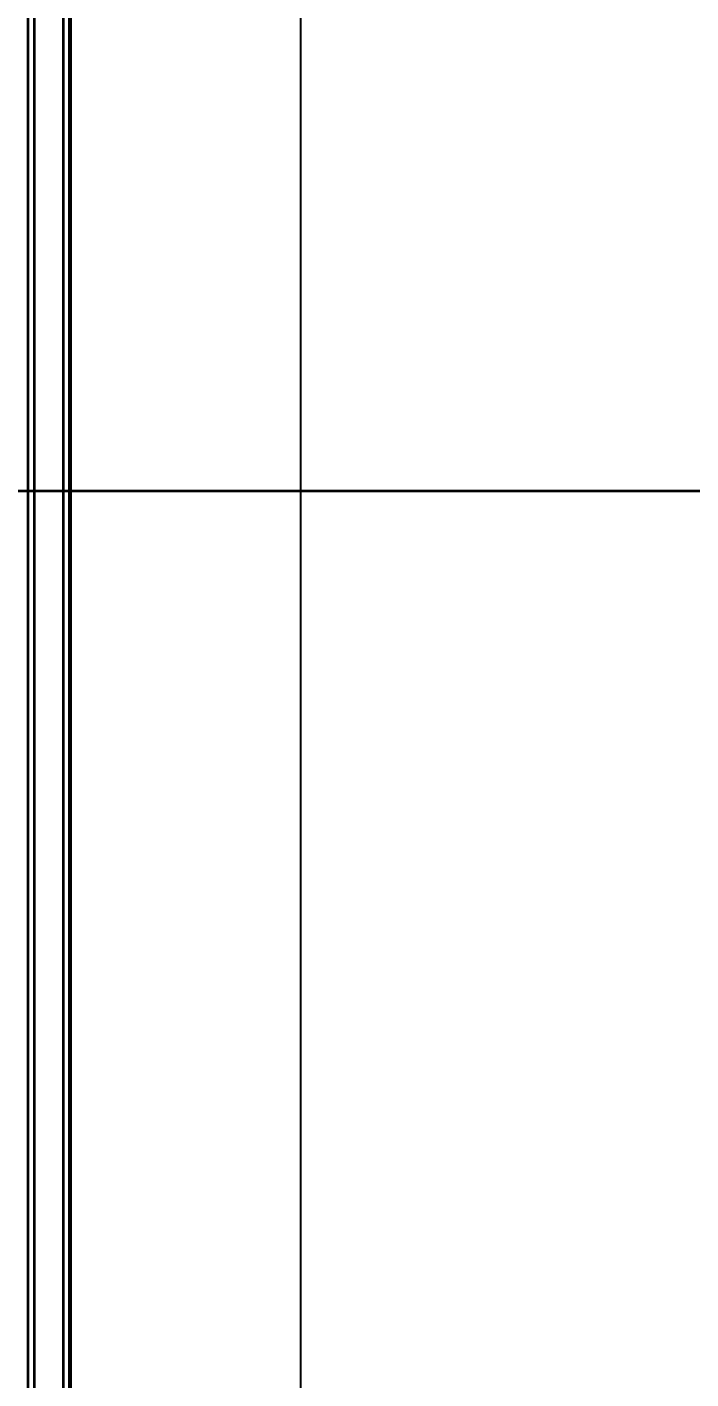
# Model space of a CAD drawing. Header units: millimetres. Extents: x 101 to 3000, y 150 to 4305.
# Drawn here: x 1008.5 to 1065.5, y 3046.8 to 3162.7 of the extents above; entities that cross this region are included whole.
import ezdxf

# ---------------------------------------------------------------- set-up
doc = ezdxf.new("R2010")
doc.units = ezdxf.units.MM
doc.header["$LTSCALE"] = 15
for name, color, linetype, lineweight in [('_Sichtbarkanten', 7, 'Continuous', 25), ('Bemaßung (ISO)', 7, 'Continuous', 25), ('Schnittlinie (ISO)', 7, 'Continuous', 35), ('Sichtbar schmal (ISO)', 7, 'Continuous', 35)]:
    doc.layers.add(name, color=color, linetype=linetype, lineweight=lineweight)
doc.styles.add('Notiztext (DIN)', font='verdana.ttf')
doc.dimstyles.new('Standard (DIN)', dxfattribs={"dimscale": 15, "dimtxt": 2.5, "dimasz": 2.5, "dimexe": 2, "dimexo": 4, "dimgap": 0.5, "dimtad": 1, "dimdec": 1, "dimrnd": 1e-08, "dimtxsty": 'Notiztext (DIN)', "dimcen": 0.09, "dimclrd": 256, "dimclre": 256, "dimclrt": 256, "dimadec": 0, "dimazin": 2, "dimtfac": 1, "dimtmove": 0, "dimatfit": 3, "dimfxl": 0, "dimtolj": 1, "dimtzin": 0, "dimlwd": -1, "dimlwe": -1, "dimarcsym": 0})

# ---------------------------------------------------------------- blocks, each defined once
blk = doc.blocks.new('2DTransSchnitt0')
at = {"layer": 'Schnittlinie (ISO)', "linetype": 'Continuous'}
blk.add_line((57.2509, 208.1976), (172.9326, 208.1976), dxfattribs=at)
blk = doc.blocks.new('*D75')
at = {"layer": 'Bemaßung (ISO)', "transparency": 16777216}
for p, q in [((982.15, 3010.26), (982.15, 2336.56)), ((922, 2562.96), (922, 2336.56)), ((884.5, 2366.56), (847, 2366.56)), ((922, 2366.56), (982.15, 2366.56)), ((1019.65, 2366.56), (1057.15, 2366.56))]:
    blk.add_line(p, q, dxfattribs=at)
for points in [[(884.5, 2372.81), (884.5, 2360.31), (922, 2366.56)], [(1019.65, 2372.81), (1019.65, 2360.31), (982.15, 2366.56)]]:
    blk.add_solid(points, dxfattribs=at)
at = {"layer": 'Defpoints', "color": 0, "transparency": 16777216}
for p in [(982.15, 3070.26), (922, 2622.96), (982.15, 2366.56)]:
    blk.add_point(p, dxfattribs=at)
at = {"layer": 'Bemaßung (ISO)', "transparency": 16777216, "insert": (922.71, 2413.09), "char_height": 37.5, "attachment_point": 1, "style": 'Notiztext (DIN)'}
blk.add_mtext('\\A1;60', dxfattribs=at)

msp = doc.modelspace()

# ---------------------------------------------------------------- linework, layer by layer
at = {"layer": '_Sichtbarkanten'}
for p, q in [((1032, 3622.96), (1032, 2622.96)), ((1012.3, 3519.96), (1012.3, 2725.96))]:
    msp.add_line(p, q, dxfattribs=at)
at = {"layer": 'Sichtbar schmal (ISO)'}
for p, q in [((1008.64, 2724.97), (1008.64, 3520.96)), ((1009.14, 3520.96), (1009.14, 2724.97)), ((1011.66, 2724.96), (1011.66, 3520.97)), ((1012.16, 3520.97), (1012.16, 2724.96))]:
    msp.add_line(p, q, dxfattribs=at)

# ---------------------------------------------------------------- block references
at = {"layer": 'Schnittlinie (ISO)', "xscale": 15, "yscale": 15, "zscale": 15}
msp.add_blockref('2DTransSchnitt0', (0, 0), dxfattribs=at)

# ---------------------------------------------------------------- dimensions: what is measured, and where the dimension line sits
at = {"layer": 'Bemaßung (ISO)'}
dim = msp.add_linear_dim(base=(982.15, 2366.56), p1=(922, 2622.96), p2=(982.15, 3070.26), angle=180, dimstyle='Standard (DIN)', override={"dimdec": 0, "dimtp": 0, "dimtm": 0, "dimtdec": 0, "dimtofl": 1, "dimatfit": 1}, dxfattribs=at)
dim.commit()
dim.dimension.update_dxf_attribs({"geometry": '*D75', "text_midpoint": (952.07, 2366.56), "dimtype": 160})

doc.saveas('drawing.dxf')
